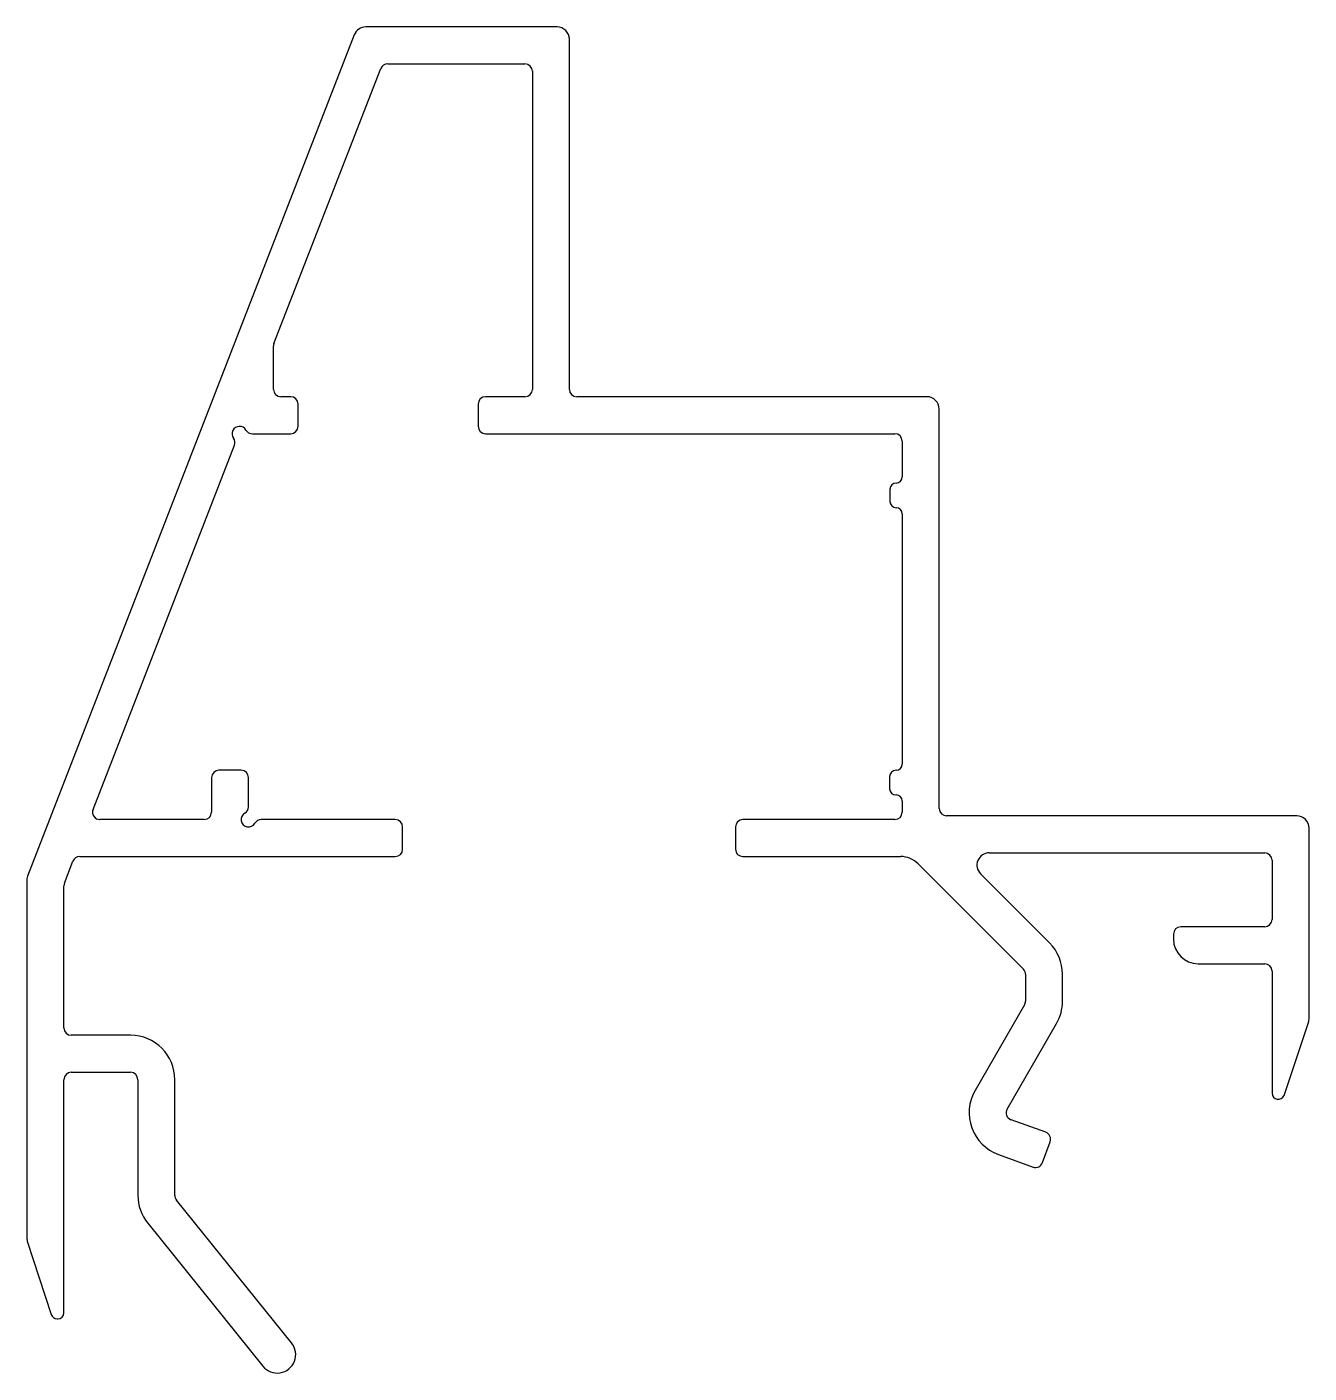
# Model space of a CAD drawing. Extents: x 900.8 to 952.8, y 524.8 to 579.4.
import ezdxf

# ---------------------------------------------------------------- set-up
doc = ezdxf.new("R2010")
doc.units = 0
doc.layers.get('0').update_dxf_attribs({"linetype": 'CONTINUOUS'})

msp = doc.modelspace()

# ---------------------------------------------------------------- linework, layer by layer
for p, q in [((922.337, 579.443), (914.579, 579.443)), ((914.113, 579.124), (900.857, 544.995)), ((922.837, 564.743), (922.837, 578.943)), ((910.857, 566.599), (915.189, 577.752)), ((915.469, 577.943), (921.037, 577.943)), ((921.337, 577.643), (921.337, 564.743)), ((910.837, 564.743), (910.837, 566.49)), ((911.537, 564.443), (911.137, 564.443)), ((911.837, 563.243), (911.837, 564.143)), ((919.137, 564.143), (919.137, 563.243)), ((921.037, 564.443), (919.437, 564.443)), ((937.337, 564.443), (923.137, 564.443)), ((937.837, 547.743), (937.837, 563.943)), ((909.979, 562.943), (911.537, 562.943)), ((919.437, 562.943), (936.037, 562.943)), ((903.518, 547.702), (909.257, 562.478)), ((936.337, 562.643), (936.337, 561.193)), ((935.837, 560.693), (935.837, 560.193)), ((936.337, 559.693), (936.337, 549.544)), ((909.524, 549.294), (908.624, 549.294)), ((936.087, 549.294), (936.074, 549.294)), ((908.324, 548.994), (908.324, 547.594)), ((909.824, 547.813), (909.824, 548.994)), ((935.824, 549.044), (935.824, 548.544)), ((936.074, 548.294), (936.087, 548.294)), ((936.337, 548.044), (936.337, 547.594)), ((908.024, 547.294), (903.797, 547.294)), ((915.774, 547.294), (910.343, 547.294)), ((936.037, 547.294), (929.874, 547.294)), ((952.337, 547.443), (938.137, 547.443)), ((916.074, 546.094), (916.074, 546.994)), ((929.574, 546.994), (929.574, 546.094)), ((952.837, 539.192), (952.837, 546.943)), ((902.357, 544.714), (902.702, 545.602)), ((902.982, 545.794), (915.774, 545.794)), ((929.874, 545.794), (936.273, 545.794)), ((936.98, 545.501), (941.249, 541.231)), ((939.866, 545.943), (951.037, 545.943)), ((951.337, 545.643), (951.337, 543.243)), ((942.31, 542.292), (939.512, 545.089)), ((900.837, 544.887), (900.837, 530.291)), ((902.337, 538.843), (902.337, 544.606)), ((951.037, 542.943), (947.637, 542.943)), ((947.337, 542.643), (947.337, 542.443)), ((948.337, 541.443), (951.037, 541.443)), ((951.337, 541.143), (951.337, 536.193)), ((941.337, 541.019), (941.337, 539.925)), ((942.837, 539.925), (942.837, 541.019)), ((941.297, 539.775), (939.292, 536.303)), ((940.591, 535.553), (942.596, 539.025)), ((951.82, 536.102), (952.821, 539.097)), ((905.037, 538.543), (902.637, 538.543)), ((902.337, 527.293), (902.337, 536.743)), ((902.637, 537.043), (905.037, 537.043)), ((905.337, 536.743), (905.337, 532.049)), ((906.837, 532.049), (906.837, 536.743)), ((942.155, 534.609), (940.748, 535.121)), ((942.026, 533.378), (942.334, 534.224)), ((940.235, 533.711), (941.642, 533.199)), ((911.569, 526.065), (906.903, 531.861)), ((905.735, 530.92), (910.404, 525.121)), ((900.851, 530.198), (901.82, 527.216)), ((902.058, 527.043), (902.087, 527.043))]:
    msp.add_line(p, q)
for centre, radius, start, end in [((914.579, 578.943), 0.5, 90, 158.7735), ((922.337, 578.943), 0.5, 0, 90), ((915.469, 577.643), 0.3, 90, 158.7735), ((921.037, 577.643), 0.3, 0, 90), ((911.137, 566.49), 0.3, 158.7735, 180), ((911.137, 564.743), 0.3, 180, 270), ((921.037, 564.743), 0.3, 270, 0), ((923.137, 564.743), 0.3, 180, 270), ((911.537, 564.143), 0.3, 0, 90), ((919.437, 564.143), 0.3, 90, 180), ((937.337, 563.943), 0.5, 0, 90), ((909.459, 562.943), 0.3, 30, 216.4706), ((909.979, 563.243), 0.3, 210, 270), ((911.537, 563.243), 0.3, 270, 0), ((919.437, 563.243), 0.3, 180, 270), ((936.037, 562.643), 0.3, 0, 90), ((908.977, 562.586), 0.3, 338.7735, 36.4706), ((936.087, 560.693), 0.25, 90, 180), ((936.087, 561.193), 0.25, 270, 0), ((936.087, 560.193), 0.25, 180, 270), ((936.087, 559.693), 0.25, 0, 90), ((908.624, 548.994), 0.3, 90, 180), ((909.524, 548.994), 0.3, 0, 90), ((936.074, 549.044), 0.25, 90, 180), ((936.087, 549.544), 0.25, 270, 0), ((936.074, 548.544), 0.25, 180, 270), ((936.087, 548.044), 0.25, 0, 90), ((903.797, 547.594), 0.3, 158.7735, 270), ((909.524, 547.813), 0.3, 300, 0), ((938.137, 547.743), 0.3, 180, 270), ((908.024, 547.594), 0.3, 270, 0), ((909.824, 547.294), 0.3, 120, 330), ((910.343, 546.994), 0.3, 90, 150), ((915.774, 546.994), 0.3, 0, 90), ((929.874, 546.994), 0.3, 90, 180), ((936.037, 547.594), 0.3, 270, 0), ((952.337, 546.943), 0.5, 0, 90), ((915.774, 546.094), 0.3, 270, 0), ((929.874, 546.094), 0.3, 180, 270), ((902.982, 545.494), 0.3, 90, 158.7735), ((936.273, 544.794), 1, 45, 90), ((939.866, 545.443), 0.5, 90, 225), ((951.037, 545.643), 0.3, 0, 90), ((901.137, 544.887), 0.3, 158.7735, 180), ((902.637, 544.606), 0.3, 158.7735, 180), ((947.637, 542.643), 0.3, 90, 180), ((951.037, 543.243), 0.3, 270, 0), ((941.037, 541.019), 1.8, 0, 45), ((948.337, 542.443), 1, 180, 270), ((941.037, 541.019), 0.3, 0, 45), ((951.037, 541.143), 0.3, 0, 90), ((941.037, 539.925), 0.3, 330, 0), ((941.037, 539.925), 1.8, 330, 0), ((952.537, 539.192), 0.3, 341.506, 0), ((902.637, 538.843), 0.3, 180, 270), ((905.037, 536.743), 1.8, 0, 90), ((902.637, 536.743), 0.3, 90, 180), ((905.037, 536.743), 0.3, 0, 90), ((940.85, 535.403), 1.8, 150, 250), ((951.587, 536.193), 0.25, 180, 338.6631), ((940.85, 535.403), 0.3, 150, 250), ((942.052, 534.327), 0.3, 340, 70), ((941.744, 533.481), 0.3, 250, 340), ((907.137, 532.049), 1.8, 180, 218.8403), ((907.137, 532.049), 0.3, 180, 218.8403), ((901.137, 530.291), 0.3, 180, 198), ((902.058, 527.293), 0.25, 198, 270), ((902.087, 527.293), 0.25, 270, 0), ((910.987, 525.593), 0.75, 219, 39.034)]:
    msp.add_arc(centre, radius, start, end)

doc.saveas('drawing.dxf')
